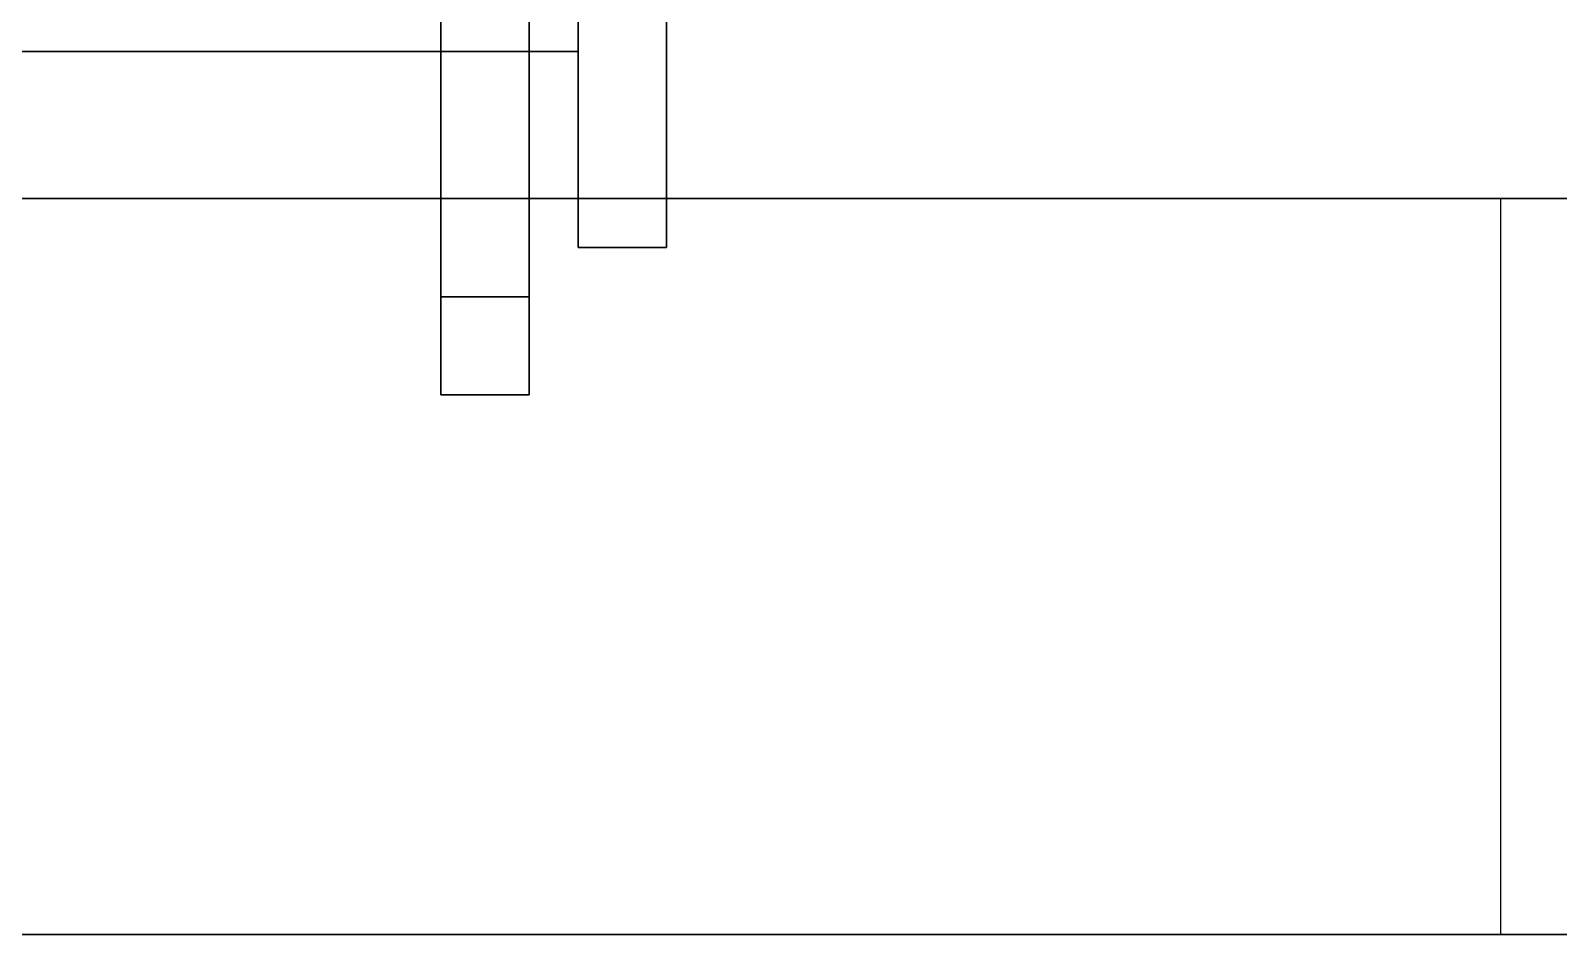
# Model space of a CAD drawing. Extents: x 0 to 2825, y -3457 to 0.
# Drawn here: x 618.4 to 929.8, y -3457 to -3272.8 of the extents above; entities that cross this region are included whole.
import ezdxf

# ---------------------------------------------------------------- set-up
doc = ezdxf.new("R2010")
doc.units = 0
for name, color, linetype in [('LAYER0', 7, 'CONTINUOUS'), ('LAYER1', 7, 'CONTINUOUS'), ('LAYER384', 7, 'CONTINUOUS'), ('LAYER588', 253, 'CONTINUOUS'), ('LAYER589', 253, 'CONTINUOUS'), ('LAYER590', 253, 'CONTINUOUS'), ('LAYER591', 253, 'CONTINUOUS'), ('LAYER695', 253, 'CONTINUOUS')]:
    doc.layers.add(name, color=color, linetype=linetype)

msp = doc.modelspace()

# ---------------------------------------------------------------- linework, layer by layer
at = {"layer": 'LAYER0', "invisible_edges": 1}
for points in [[(2825, 0), (0, -3457), (0, 0), (2825, 0)], [(2825, -3457, 5), (0, 0, 5), (0, -3457, 5), (2825, -3457, 5)], [(0, 0, 5), (2825, -3457, 5), (2825, 0, 5), (0, 0, 5)], [(0, -3457), (2825, 0), (2825, -3457), (0, -3457)], [(2825, -3457, 5), (0, -3457), (2825, -3457), (2825, -3457, 5)], [(0, -3457), (2825, -3457, 5), (0, -3457, 5), (0, -3457)]]:
    msp.add_3dface(points, dxfattribs=at)
at = {"layer": 'LAYER1'}
for points, invisible_edges in [([(0, -3457, 5), (150, -3307, 5), (918, -3457, 5), (0, -3457, 5)], 3), ([(918, -3457, 5), (150, -3307, 5), (918, -3307, 5), (918, -3457, 5)], 1), ([(2675, -3307, 2205), (150, -3307, 2599), (2675, -3307, 2599), (2675, -3307, 2205)], 1), ([(1830, -3307, 2205), (150, -3307, 2599), (2675, -3307, 2205), (1830, -3307, 2205)], 3), ([(1648, -3307, 2205), (150, -3307, 2599), (1830, -3307, 2205), (1648, -3307, 2205)], 7), ([(918, -3307, 2205), (150, -3307, 2599), (1648, -3307, 2205), (918, -3307, 2205)], 3), ([(918, -3307, 5), (150, -3307, 2599), (918, -3307, 2205), (918, -3307, 5)], 3), ([(150, -3307, 2599), (918, -3307, 5), (150, -3307, 5), (150, -3307, 2599)], 1), ([(0, -3457, 2599), (918, -3457, 2205), (2825, -3457, 2599), (0, -3457, 2599)], 3), ([(0, -3457, 5), (918, -3457, 2205), (0, -3457, 2599), (0, -3457, 5)], 3), ([(918, -3457, 2205), (0, -3457, 5), (918, -3457, 5), (918, -3457, 2205)], 1), ([(1648, -3457, 2205), (2825, -3457, 2599), (918, -3457, 2205), (1648, -3457, 2205)], 3)]:
    msp.add_3dface(points, dxfattribs=dict(at, invisible_edges=invisible_edges))
at = {"layer": 'LAYER384', "invisible_edges": 1}
for points in [[(150, -3277, 5), (730, -3259, 5), (730, -3277, 5), (150, -3277, 5)], [(730, -3259, 5), (150, -3277, 5), (150, -3259, 5), (730, -3259, 5)], [(150, -3259, 2550), (730, -3277, 2550), (730, -3259, 2550), (150, -3259, 2550)], [(730, -3277, 2550), (150, -3259, 2550), (150, -3277, 2550), (730, -3277, 2550)], [(730, -3277, 2550), (730, -3259, 5), (730, -3259, 2550), (730, -3277, 2550)], [(730, -3259, 5), (730, -3277, 2550), (730, -3277, 5), (730, -3259, 5)], [(730, -3277, 2550), (150, -3277, 5), (730, -3277, 5), (730, -3277, 2550)], [(150, -3277, 5), (730, -3277, 2550), (150, -3277, 2550), (150, -3277, 5)]]:
    msp.add_3dface(points, dxfattribs=at)
at = {"layer": 'LAYER588', "invisible_edges": 1}
for points in [[(702, -1887, 2620), (702, -3327, 2550), (702, -3327, 2620), (702, -1887, 2620)], [(702, -3327, 2550), (702, -1887, 2620), (702, -1887, 2550), (702, -3327, 2550)], [(720, -1887, 2550), (702, -3327, 2550), (702, -1887, 2550), (720, -1887, 2550)], [(702, -3327, 2550), (720, -1887, 2550), (720, -3327, 2550), (702, -3327, 2550)], [(720, -3327, 2620), (702, -1887, 2620), (702, -3327, 2620), (720, -3327, 2620)], [(702, -1887, 2620), (720, -3327, 2620), (720, -1887, 2620), (702, -1887, 2620)], [(720, -1887, 2550), (720, -3327, 2620), (720, -3327, 2550), (720, -1887, 2550)], [(720, -3327, 2620), (720, -1887, 2550), (720, -1887, 2620), (720, -3327, 2620)], [(720, -3327, 2620), (702, -3327, 2550), (720, -3327, 2550), (720, -3327, 2620)], [(702, -3327, 2550), (720, -3327, 2620), (702, -3327, 2620), (702, -3327, 2550)]]:
    msp.add_3dface(points, dxfattribs=at)
at = {"layer": 'LAYER589', "invisible_edges": 1}
for points in [[(730, -1877, 85), (730, -3317, 5), (730, -3317, 85), (730, -1877, 85)], [(730, -3317, 5), (730, -1877, 85), (730, -1877, 5), (730, -3317, 5)], [(748, -1877, 5), (730, -3317, 5), (730, -1877, 5), (748, -1877, 5)], [(730, -3317, 5), (748, -1877, 5), (748, -3317, 5), (730, -3317, 5)], [(748, -3317, 85), (730, -1877, 85), (730, -3317, 85), (748, -3317, 85)], [(730, -1877, 85), (748, -3317, 85), (748, -1877, 85), (730, -1877, 85)], [(748, -1877, 5), (748, -3317, 85), (748, -3317, 5), (748, -1877, 5)], [(748, -3317, 85), (748, -1877, 5), (748, -1877, 85), (748, -3317, 85)], [(748, -3317, 85), (730, -3317, 5), (748, -3317, 5), (748, -3317, 85)], [(730, -3317, 5), (748, -3317, 85), (730, -3317, 85), (730, -3317, 5)]]:
    msp.add_3dface(points, dxfattribs=at)
at = {"layer": 'LAYER590', "invisible_edges": 1}
for points in [[(702, -3347, 2550), (702, -3277, 5), (702, -3347, 5), (702, -3347, 2550)], [(702, -3277, 5), (702, -3347, 2550), (702, -3277, 2550), (702, -3277, 5)], [(720, -3347, 5), (702, -3277, 5), (720, -3277, 5), (720, -3347, 5)], [(702, -3277, 5), (720, -3347, 5), (702, -3347, 5), (702, -3277, 5)], [(720, -3277, 2550), (702, -3277, 5), (702, -3277, 2550), (720, -3277, 2550)], [(702, -3277, 5), (720, -3277, 2550), (720, -3277, 5), (702, -3277, 5)], [(702, -3347, 2550), (720, -3277, 2550), (702, -3277, 2550), (702, -3347, 2550)], [(720, -3277, 2550), (702, -3347, 2550), (720, -3347, 2550), (720, -3277, 2550)], [(720, -3277, 2550), (720, -3347, 5), (720, -3277, 5), (720, -3277, 2550)], [(720, -3347, 5), (720, -3277, 2550), (720, -3347, 2550), (720, -3347, 5)], [(720, -3347, 5), (702, -3347, 2550), (702, -3347, 5), (720, -3347, 5)], [(702, -3347, 2550), (720, -3347, 5), (720, -3347, 2550), (702, -3347, 2550)]]:
    msp.add_3dface(points, dxfattribs=at)
at = {"layer": 'LAYER591', "invisible_edges": 1}
for points in [[(702, -3347, 2550), (720, -3277, 2550), (702, -3277, 2550), (702, -3347, 2550)], [(720, -3277, 2550), (702, -3347, 2550), (720, -3347, 2550), (720, -3277, 2550)], [(702, -3277, 5), (720, -3277, 2550), (720, -3277, 5), (702, -3277, 5)], [(720, -3277, 2550), (702, -3277, 5), (702, -3277, 2550), (720, -3277, 2550)], [(720, -3347, 5), (702, -3277, 5), (720, -3277, 5), (720, -3347, 5)], [(702, -3277, 5), (720, -3347, 5), (702, -3347, 5), (702, -3277, 5)], [(702, -3277, 5), (702, -3347, 2550), (702, -3277, 2550), (702, -3277, 5)], [(702, -3347, 2550), (702, -3277, 5), (702, -3347, 5), (702, -3347, 2550)], [(720, -3347, 5), (720, -3277, 2550), (720, -3347, 2550), (720, -3347, 5)], [(720, -3277, 2550), (720, -3347, 5), (720, -3277, 5), (720, -3277, 2550)], [(702, -3347, 2550), (720, -3347, 5), (720, -3347, 2550), (702, -3347, 2550)], [(720, -3347, 5), (702, -3347, 2550), (702, -3347, 5), (720, -3347, 5)]]:
    msp.add_3dface(points, dxfattribs=at)
at = {"layer": 'LAYER695', "invisible_edges": 1}
for points in [[(730, -1877, 75), (748, -3307, 75), (748, -1877, 75), (730, -1877, 75)], [(748, -3307, 75), (730, -1877, 75), (730, -3307, 75), (748, -3307, 75)], [(730, -3307, 5), (748, -1877, 5), (748, -3307, 5), (730, -3307, 5)], [(748, -1877, 5), (730, -3307, 5), (730, -1877, 5), (748, -1877, 5)], [(730, -1877, 75), (730, -3307, 5), (730, -3307, 75), (730, -1877, 75)], [(730, -3307, 5), (730, -1877, 75), (730, -1877, 5), (730, -3307, 5)], [(748, -1877, 5), (748, -3307, 75), (748, -3307, 5), (748, -1877, 5)], [(748, -3307, 75), (748, -1877, 5), (748, -1877, 75), (748, -3307, 75)], [(730, -3307, 5), (748, -3307, 75), (730, -3307, 75), (730, -3307, 5)], [(748, -3307, 75), (730, -3307, 5), (748, -3307, 5), (748, -3307, 75)]]:
    msp.add_3dface(points, dxfattribs=at)

# ---------------------------------------------------------------- meshes
at = {"layer": 'LAYER1'}
mesh = msp.add_polymesh((5, 2), dxfattribs=at)
for k, corner in enumerate([(2675, -150, 2599), (150, -150, 2599), (2675, -3307, 2599), (2675, -150, 2599), (150, -3307, 2599), (2675, -3307, 2599), (150, -150, 2599), (150, -3307, 2599), (0, 0, 2599), (0, -3457, 2599)]):
    mesh.set_mesh_vertex(divmod(k, 2), corner)

doc.saveas('drawing.dxf')
